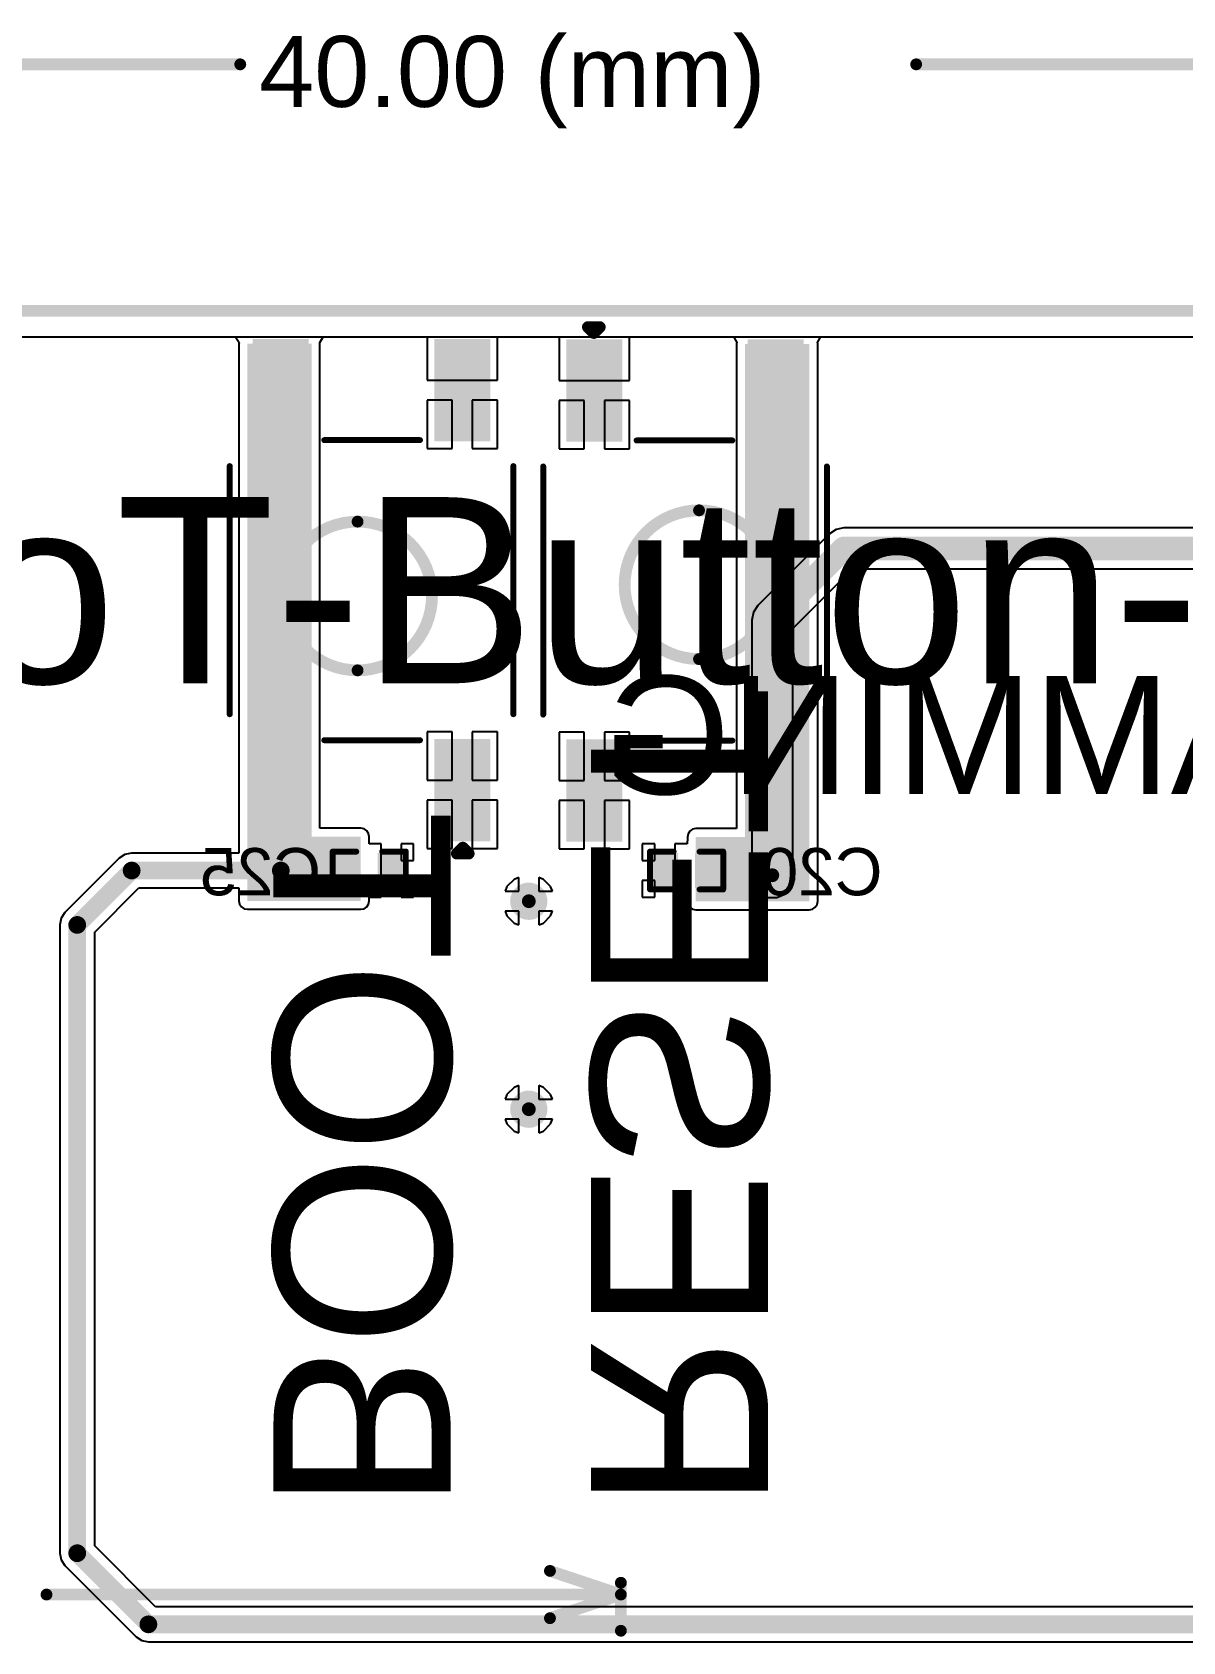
# Model space of a CAD drawing. Header units: millimetres. Extents: x -8 to 110, y -24 to 86.
# Drawn here: x 27.86 to 52.59, y 41.89 to 76.49 of the extents above; entities that cross this region are included whole.
import ezdxf

# ---------------------------------------------------------------- set-up
doc = ezdxf.new("R2010")
doc.units = ezdxf.units.MM
for name, color, linetype in [('BottomLayer', 5, 'Continuous'), ('BottomOverlay', 54, 'Continuous'), ('BottomPaste', 16, 'Continuous'), ('BottomSolder', 6, 'Continuous'), ('Mechanical1', 6, 'Continuous'), ('Mechanical2', 216, 'Continuous'), ('TopLayer', 1, 'Continuous'), ('TopOverlay', 2, 'Continuous'), ('TopSolder', 216, 'Continuous'), ('ViaHoleLayer', 16, 'Continuous')]:
    doc.layers.add(name, color=color, linetype=linetype)
doc.styles.add('Arial', font='', dxfattribs={"height": 0.2})
doc.styles.get('Arial').set_extended_font_data('Arial')

# ---------------------------------------------------------------- blocks, each defined once
blk = doc.blocks.new('K2_6639SP_C4SC_04_B_7')
at = {"layer": 'BottomLayer'}
for points in [[(-3.299998479999999, 1.44999837), (-5.29999956, 1.44999837), (-5.29999956, 2.44999891), (-3.299998479999999, 2.44999891)], [(5.300002099999999, 1.44999837), (3.300001019999999, 1.44999837), (3.300001019999999, 2.44999891), (5.300002099999999, 2.44999891)], [(-3.299998479999999, -2.45000145), (-5.29999956, -2.45000145), (-5.29999956, -1.45000091), (-3.299998479999999, -1.45000091)], [(5.300002099999999, -2.45000145), (3.300001019999999, -2.45000145), (3.300001019999999, -1.45000091), (5.300002099999999, -1.45000091)]]:
    blk.add_hatch(color=5, dxfattribs=at).paths.add_polyline_path(points)
at = {"layer": 'BottomPaste'}
for points in [[(-3.299998479999999, 1.44999837), (-5.29999956, 1.44999837), (-5.29999956, 2.44999891), (-3.299998479999999, 2.44999891)], [(5.300002099999999, 1.44999837), (3.300001019999999, 1.44999837), (3.300001019999999, 2.44999891), (5.300002099999999, 2.44999891)], [(-3.299998479999999, -2.45000145), (-5.29999956, -2.45000145), (-5.29999956, -1.45000091), (-3.299998479999999, -1.45000091)], [(5.300002099999999, -2.45000145), (3.300001019999999, -2.45000145), (3.300001019999999, -1.45000091), (5.300002099999999, -1.45000091)]]:
    blk.add_hatch(color=16, dxfattribs=at).paths.add_polyline_path(points)
at = {"layer": 'BottomSolder'}
for points in [[(-3.19839848, 1.34839837), (-5.401599559999999, 1.34839837), (-5.401599559999999, 2.55159891), (-3.19839848, 2.55159891)], [(5.4016021, 1.34839837), (3.19840102, 1.34839837), (3.19840102, 2.55159891), (5.4016021, 2.55159891)], [(-3.19839848, -2.55160145), (-5.401599559999999, -2.55160145), (-5.401599559999999, -1.34840091), (-3.19839848, -1.34840091)], [(5.4016021, -2.55160145), (3.19840102, -2.55160145), (3.19840102, -1.34840091), (5.4016021, -1.34840091)]]:
    blk.add_hatch(color=6, dxfattribs=at).paths.add_polyline_path(points)
at = {"layer": 'BottomOverlay'}
for points, const_width in [([(-2.667, 3.04799746), (2.667, 3.04799746)], 0.127), ([(-3.2258, 1.016), (-3.2258, -1.0414)], 0.127), ([(3.22580254, 1.016), (3.22580254, -1.0414)], 0.127), ([(-5.662201019999999, -1.83359806), (-5.662201019999999, -2.08759806)], 0.254), ([(-5.662201019999999, -1.83359806), (-5.53520102, -1.96059806)], 0.254), ([(-5.53520102, -1.96059806), (-5.662201019999999, -2.08759806)], 0.254), ([(-2.667, -3.048), (2.667, -3.048)], 0.127)]:
    blk.add_lwpolyline(points, dxfattribs=dict(at, const_width=const_width))
for points, const_width in [([(-2.69875, 3.04799746, 1), (-2.63525, 3.04799746, 1)], 0.0635), ([(2.63525, 3.04799746, 1), (2.69875, 3.04799746, 1)], 0.0635), ([(1.47358608, 0.30000194, 1), (-1.72358812, 0.30000194, 1)], 0.254), ([(-3.25755, 1.016, 1), (-3.19405, 1.016, 1)], 0.0635), ([(3.19405254, 1.016, 1), (3.25755254, 1.016, 1)], 0.0635), ([(-1.78708812, 0.30000194, 1), (-1.66008812, 0.30000194, 1)], 0.127), ([(1.41008608, 0.30000194, 1), (1.53708608, 0.30000194, 1)], 0.127), ([(-3.25755, -1.0414, 1), (-3.19405, -1.0414, 1)], 0.0635), ([(3.19405254, -1.0414, 1), (3.25755254, -1.0414, 1)], 0.0635), ([(-5.72570102, -1.83359806, 1), (-5.598701019999999, -1.83359806, 1)], 0.127), ([(-5.72570102, -1.83359806, 1), (-5.598701019999999, -1.83359806, 1)], 0.127), ([(-5.72570102, -2.08759806, 1), (-5.598701019999999, -2.08759806, 1)], 0.127), ([(-5.72570102, -2.08759806, 1), (-5.598701019999999, -2.08759806, 1)], 0.127), ([(-5.598701019999999, -1.96059806, 1), (-5.47170102, -1.96059806, 1)], 0.127), ([(-5.598701019999999, -1.96059806, 1), (-5.47170102, -1.96059806, 1)], 0.127), ([(-2.69875, -3.048, 1), (-2.63525, -3.048, 1)], 0.0635), ([(2.63525, -3.048, 1), (2.69875, -3.048, 1)], 0.0635)]:
    blk.add_lwpolyline(points, format="xyb", close=True, dxfattribs=dict(at, const_width=const_width))
blk = doc.blocks.new('K2_6639SP_C4SC_04_B_9')
at = {"layer": 'BottomLayer'}
for points in [[(-3.299998479999999, 1.44999837), (-5.29999956, 1.44999837), (-5.29999956, 2.44999891), (-3.299998479999999, 2.44999891)], [(5.300002099999999, 1.44999837), (3.300001019999999, 1.44999837), (3.300001019999999, 2.44999891), (5.300002099999999, 2.44999891)], [(-3.299998479999999, -2.45000145), (-5.29999956, -2.45000145), (-5.29999956, -1.45000091), (-3.299998479999999, -1.45000091)], [(5.300002099999999, -2.45000145), (3.300001019999999, -2.45000145), (3.300001019999999, -1.45000091), (5.300002099999999, -1.45000091)]]:
    blk.add_hatch(color=5, dxfattribs=at).paths.add_polyline_path(points)
at = {"layer": 'BottomPaste'}
for points in [[(-3.299998479999999, 1.44999837), (-5.29999956, 1.44999837), (-5.29999956, 2.44999891), (-3.299998479999999, 2.44999891)], [(5.300002099999999, 1.44999837), (3.300001019999999, 1.44999837), (3.300001019999999, 2.44999891), (5.300002099999999, 2.44999891)], [(-3.299998479999999, -2.45000145), (-5.29999956, -2.45000145), (-5.29999956, -1.45000091), (-3.299998479999999, -1.45000091)], [(5.300002099999999, -2.45000145), (3.300001019999999, -2.45000145), (3.300001019999999, -1.45000091), (5.300002099999999, -1.45000091)]]:
    blk.add_hatch(color=16, dxfattribs=at).paths.add_polyline_path(points)
at = {"layer": 'BottomSolder'}
for points in [[(-3.19839848, 1.34839837), (-5.401599559999999, 1.34839837), (-5.401599559999999, 2.55159891), (-3.19839848, 2.55159891)], [(5.4016021, 1.34839837), (3.19840102, 1.34839837), (3.19840102, 2.55159891), (5.4016021, 2.55159891)], [(-3.19839848, -2.55160145), (-5.401599559999999, -2.55160145), (-5.401599559999999, -1.34840091), (-3.19839848, -1.34840091)], [(5.4016021, -2.55160145), (3.19840102, -2.55160145), (3.19840102, -1.34840091), (5.4016021, -1.34840091)]]:
    blk.add_hatch(color=6, dxfattribs=at).paths.add_polyline_path(points)
at = {"layer": 'BottomOverlay'}
for points, const_width in [([(2.667, 3.04799746), (-2.667, 3.04799746)], 0.127), ([(-3.2258, -1.0414), (-3.2258, 1.016)], 0.127), ([(3.22580254, -1.0414), (3.22580254, 1.016)], 0.127), ([(-5.662201019999999, -2.08759806), (-5.662201019999999, -1.83359806)], 0.254), ([(-5.53520102, -1.96059806), (-5.662201019999999, -1.83359806)], 0.254), ([(-5.662201019999999, -2.08759806), (-5.53520102, -1.96059806)], 0.254), ([(2.667, -3.048), (-2.667, -3.048)], 0.127)]:
    blk.add_lwpolyline(points, dxfattribs=dict(at, const_width=const_width))
for points, const_width in [([(-2.69875, 3.04799746, 1), (-2.63525, 3.04799746, 1)], 0.0635), ([(2.63525, 3.04799746, 1), (2.69875, 3.04799746, 1)], 0.0635), ([(1.47358608, 0.30000194, 1), (-1.72358812, 0.30000194, 1)], 0.254), ([(-3.25755, 1.016, 1), (-3.19405, 1.016, 1)], 0.0635), ([(3.19405254, 1.016, 1), (3.25755254, 1.016, 1)], 0.0635), ([(-1.78708812, 0.30000194, 1), (-1.66008812, 0.30000194, 1)], 0.127), ([(1.41008608, 0.30000194, 1), (1.53708608, 0.30000194, 1)], 0.127), ([(-3.25755, -1.0414, 1), (-3.19405, -1.0414, 1)], 0.0635), ([(3.19405254, -1.0414, 1), (3.25755254, -1.0414, 1)], 0.0635), ([(-5.72570102, -1.83359806, 1), (-5.598701019999999, -1.83359806, 1)], 0.127), ([(-5.72570102, -1.83359806, 1), (-5.598701019999999, -1.83359806, 1)], 0.127), ([(-5.72570102, -2.08759806, 1), (-5.598701019999999, -2.08759806, 1)], 0.127), ([(-5.72570102, -2.08759806, 1), (-5.598701019999999, -2.08759806, 1)], 0.127), ([(-5.598701019999999, -1.96059806, 1), (-5.47170102, -1.96059806, 1)], 0.127), ([(-5.598701019999999, -1.96059806, 1), (-5.47170102, -1.96059806, 1)], 0.127), ([(-2.69875, -3.048, 1), (-2.63525, -3.048, 1)], 0.0635), ([(2.63525, -3.048, 1), (2.69875, -3.048, 1)], 0.0635)]:
    blk.add_lwpolyline(points, format="xyb", close=True, dxfattribs=dict(at, const_width=const_width))
blk = doc.blocks.new('C___0402_B_43')
at = {"layer": 'BottomLayer'}
for points in [[(-0.2413, 0.3175), (-0.2412999999999999, -0.3175), (-0.6985, -0.3175), (-0.6985, 0.3175)], [(0.6985, 0.3175), (0.6985, -0.3175), (0.2413, -0.3175), (0.2412999999999999, 0.3175)]]:
    blk.add_hatch(color=5, dxfattribs=at).paths.add_polyline_path(points)
at = {"layer": 'BottomPaste'}
for points in [[(-0.2413, 0.3175), (-0.2412999999999999, -0.3175), (-0.6985, -0.3175), (-0.6985, 0.3175)], [(0.6985, 0.3175), (0.6985, -0.3175), (0.2413, -0.3175), (0.2412999999999999, 0.3175)]]:
    blk.add_hatch(color=16, dxfattribs=at).paths.add_polyline_path(points)
at = {"layer": 'BottomSolder'}
for points in [[(-0.18130012, 0.37749988), (-0.18130012, -0.37749988), (-0.7584998799999999, -0.37749988), (-0.7584998799999999, 0.37749988)], [(0.7584998799999999, 0.37749988), (0.7584998799999999, -0.37749988), (0.18130012, -0.37749988), (0.18130012, 0.37749988)]]:
    blk.add_hatch(color=6, dxfattribs=at).paths.add_polyline_path(points)
at = {"layer": 'BottomOverlay', "const_width": 0.127}
for points in [[(-0.2794, 0.4064), (-0.7874, 0.4064)], [(-0.7874, 0.4064), (-0.7874, -0.4064)], [(0.7874, 0.4064), (0.2794, 0.4064)], [(0.7874, 0.4064), (0.7874, -0.4064)], [(-0.2794, -0.4064), (-0.7874, -0.4064)], [(0.7874, -0.4064), (0.2794, -0.4064)]]:
    blk.add_lwpolyline(points, dxfattribs=at)
at = {"layer": 'BottomOverlay', "const_width": 0.0635}
for points in [[(-0.8191499999999999, 0.4064, 1), (-0.7556499999999999, 0.4064, 1)], [(-0.8191499999999999, 0.4064, 1), (-0.7556499999999999, 0.4064, 1)], [(-0.31115, 0.4064, 1), (-0.24765, 0.4064, 1)], [(0.24765, 0.4064, 1), (0.31115, 0.4064, 1)], [(0.7556499999999999, 0.4064, 1), (0.8191499999999999, 0.4064, 1)], [(0.7556499999999999, 0.4064, 1), (0.8191499999999999, 0.4064, 1)], [(-0.8191499999999999, -0.4064, 1), (-0.7556499999999999, -0.4064, 1)], [(-0.8191499999999999, -0.4064, 1), (-0.7556499999999999, -0.4064, 1)], [(-0.31115, -0.4064, 1), (-0.24765, -0.4064, 1)], [(0.24765, -0.4064, 1), (0.31115, -0.4064, 1)], [(0.7556499999999999, -0.4064, 1), (0.8191499999999999, -0.4064, 1)], [(0.7556499999999999, -0.4064, 1), (0.8191499999999999, -0.4064, 1)]]:
    blk.add_lwpolyline(points, format="xyb", close=True, dxfattribs=at)
blk = doc.blocks.new('C___0402_B_44')
at = {"layer": 'BottomLayer'}
for points in [[(-0.2412999999999999, 0.3174999999999999), (-0.2413000000000001, -0.3175), (-0.6985, -0.3174999999999999), (-0.6985, 0.3175)], [(0.6985, 0.3174999999999999), (0.6985, -0.3175), (0.2412999999999999, -0.3174999999999999), (0.2413000000000001, 0.3175)]]:
    blk.add_hatch(color=5, dxfattribs=at).paths.add_polyline_path(points)
at = {"layer": 'BottomPaste'}
for points in [[(-0.2412999999999999, 0.3174999999999999), (-0.2413000000000001, -0.3175), (-0.6985, -0.3174999999999999), (-0.6985, 0.3175)], [(0.6985, 0.3174999999999999), (0.6985, -0.3175), (0.2412999999999999, -0.3174999999999999), (0.2413000000000001, 0.3175)]]:
    blk.add_hatch(color=16, dxfattribs=at).paths.add_polyline_path(points)
at = {"layer": 'BottomSolder'}
for points in [[(-0.1813001199999999, 0.3774998799999999), (-0.1813001200000001, -0.3774998800000001), (-0.7584998799999999, -0.3774998799999999), (-0.7584998799999999, 0.3774998800000001)], [(0.7584998799999999, 0.3774998799999999), (0.7584998799999999, -0.3774998800000001), (0.1813001199999999, -0.3774998799999999), (0.1813001200000001, 0.3774998800000001)]]:
    blk.add_hatch(color=6, dxfattribs=at).paths.add_polyline_path(points)
at = {"layer": 'BottomOverlay', "const_width": 0.127}
for points in [[(-0.7874, 0.4064), (-0.2794, 0.4064)], [(-0.7874, -0.4064), (-0.7874, 0.4064)], [(0.2794, 0.4064), (0.7874, 0.4064)], [(0.7874, -0.4064), (0.7874, 0.4064)], [(-0.7874, -0.4064), (-0.2794, -0.4064)], [(0.2794, -0.4064), (0.7874, -0.4064)]]:
    blk.add_lwpolyline(points, dxfattribs=at)
at = {"layer": 'BottomOverlay', "const_width": 0.0635}
for points in [[(-0.8191499999999999, 0.4064, 1), (-0.7556499999999999, 0.4064, 1)], [(-0.8191499999999999, 0.4064, 1), (-0.7556499999999999, 0.4064, 1)], [(-0.31115, 0.4064, 1), (-0.24765, 0.4064, 1)], [(0.24765, 0.4064, 1), (0.31115, 0.4064, 1)], [(0.7556499999999999, 0.4064, 1), (0.8191499999999999, 0.4064, 1)], [(0.7556499999999999, 0.4064, 1), (0.8191499999999999, 0.4064, 1)], [(-0.8191499999999999, -0.4064, 1), (-0.7556499999999999, -0.4064, 1)], [(-0.8191499999999999, -0.4064, 1), (-0.7556499999999999, -0.4064, 1)], [(-0.31115, -0.4064, 1), (-0.24765, -0.4064, 1)], [(0.24765, -0.4064, 1), (0.31115, -0.4064, 1)], [(0.7556499999999999, -0.4064, 1), (0.8191499999999999, -0.4064, 1)], [(0.7556499999999999, -0.4064, 1), (0.8191499999999999, -0.4064, 1)]]:
    blk.add_lwpolyline(points, format="xyb", close=True, dxfattribs=at)

msp = doc.modelspace()

# ---------------------------------------------------------------- hatches: boundary and pattern name
at = {"layer": 'BottomLayer'}
for points in [[(32.48361296, 69.7970029), (32.48361296, 57.81785998), (33.86275168, 57.81785998), (33.86275168, 69.7970029)], [(43.17966979999999, 69.78954291999999), (43.17966979999999, 57.81039999999999), (44.55880852, 57.81039999999999), (44.55880852, 69.78954291999999)], [(34.92155576, 59.19699869999999), (32.61782656, 59.19699869999999), (32.61782656, 57.81785998), (34.92155576, 57.81785998)], [(42.1208708, 57.81039999999999), (44.4246, 57.81039999999999), (44.4246, 59.18953872), (42.1208708, 59.18953872)]]:
    msp.add_hatch(color=5, dxfattribs=at).paths.add_polyline_path(points)
h = msp.add_hatch(color=5, dxfattribs=at)
edge = h.paths.add_edge_path()
edge.add_arc((43.7642, 58.3692), 0.2999994, 0, 360)
h = msp.add_hatch(color=5, dxfattribs=at)
edge = h.paths.add_edge_path()
edge.add_arc((38.5318, 57.81039999999999), 0.2999994, 0, 360)
h = msp.add_hatch(color=5, dxfattribs=at)
edge = h.paths.add_edge_path()
edge.add_arc((38.5318, 53.34), 0.2999994, 0, 360)
at = {"layer": 'BottomSolder'}
h = msp.add_hatch(color=6, dxfattribs=at)
edge = h.paths.add_edge_path()
edge.add_arc((43.7642, 58.3692), 0.4015993999999999, 0, 360)
h = msp.add_hatch(color=6, dxfattribs=at)
edge = h.paths.add_edge_path()
edge.add_arc((38.5318, 57.81039999999999), 0.4015993999999999, 0, 360)
h = msp.add_hatch(color=6, dxfattribs=at)
edge = h.paths.add_edge_path()
edge.add_arc((38.5318, 53.34), 0.4015993999999999, 0, 360)
at = {"layer": 'TopLayer'}
h = msp.add_hatch(color=1, dxfattribs=at)
edge = h.paths.add_edge_path()
edge.add_arc((43.7642, 58.3692), 0.2999994, 0, 360)
h = msp.add_hatch(color=1, dxfattribs=at)
edge = h.paths.add_edge_path()
edge.add_arc((38.5318, 57.81039999999999), 0.2999994, 0, 360)
h = msp.add_hatch(color=1, dxfattribs=at)
edge = h.paths.add_edge_path()
edge.add_arc((38.5318, 53.34), 0.2999994, 0, 360)
at = {"layer": 'TopSolder'}
h = msp.add_hatch(color=216, dxfattribs=at)
edge = h.paths.add_edge_path()
edge.add_arc((43.7642, 58.3692), 0.4015993999999999, 0, 360)
h = msp.add_hatch(color=216, dxfattribs=at)
edge = h.paths.add_edge_path()
edge.add_arc((38.5318, 57.81039999999999), 0.4015993999999999, 0, 360)
h = msp.add_hatch(color=216, dxfattribs=at)
edge = h.paths.add_edge_path()
edge.add_arc((38.5318, 53.34), 0.4015993999999999, 0, 360)
at = {"layer": 'ViaHoleLayer'}
h = msp.add_hatch(color=16, dxfattribs=at)
edge = h.paths.add_edge_path()
edge.add_arc((43.7642, 58.3692), 0.1499997, 0, 360)
h = msp.add_hatch(color=16, dxfattribs=at)
edge = h.paths.add_edge_path()
edge.add_arc((38.5318, 57.81039999999999), 0.1499997, 0, 360)
h = msp.add_hatch(color=16, dxfattribs=at)
edge = h.paths.add_edge_path()
edge.add_arc((38.5318, 53.34), 0.1499997, 0, 360)

# ---------------------------------------------------------------- linework, layer by layer
at = {"layer": 'BottomLayer'}
for p, q in [((20.1470133, 69.94568434), (32.21637956, 69.94568434)), ((32.21637956, 69.94568434), (32.23928274, 69.92747508)), ((32.23928274, 69.92747508), (32.30664354, 69.8186818)), ((34.03972364, 69.8186818), (34.10708444, 69.92747508)), ((34.10708444, 69.92747508), (34.12998762, 69.94568434)), ((34.12998762, 69.94568434), (36.34834995999999, 69.94568434)), ((36.34834995999999, 69.94568434), (36.34834995999999, 69.01289727999999)), ((37.85634796, 69.01289727999999), (37.85634796, 69.94568434)), ((37.85634796, 69.94568434), (39.18607352, 69.94568434)), ((39.18607352, 69.94568434), (39.18607352, 69.0054373)), ((40.69407152, 69.0054373), (40.69407152, 69.94568434)), ((40.69407152, 69.94568434), (42.91741988, 69.94568434)), ((42.91741988, 69.94568434), (42.94279194, 69.92245349999999)), ((42.94279194, 69.92245349999999), (43.00418373999999, 69.8186818)), ((44.73429711999999, 69.8186818), (44.79568892, 69.92245349999999)), ((44.79568892, 69.92245349999999), (44.82106098, 69.94568434)), ((44.82106098, 69.94568434), (59.98335984, 69.94568434)), ((32.30664354, 69.8186818), (32.30233062, 69.7970029)), ((32.30233062, 69.7970029), (32.30233062, 58.84631614)), ((34.04403656, 69.7970029), (34.03972364, 69.8186818)), ((34.04403656, 59.37828104), (34.04403656, 69.7970029)), ((43.00418373999999, 69.8186818), (42.99838746, 69.78954291999999)), ((42.99838746, 69.78954291999999), (42.99838746, 59.37082359999999)), ((44.74009339999999, 69.78954291999999), (44.73429711999999, 69.8186818)), ((44.74009339999999, 57.81039999999999), (44.74009339999999, 69.78954291999999)), ((36.34834995999999, 69.01289727999999), (37.10235403999999, 69.01289727999999)), ((37.10235403999999, 69.01289727999999), (37.85634796, 69.01289727999999)), ((39.18607352, 69.0054373), (39.94007252, 69.0054373)), ((39.94007252, 69.0054373), (40.69407152, 69.0054373)), ((36.88645404, 68.58109728), (36.34834995999999, 68.58109728)), ((36.34834995999999, 68.58109728), (36.34834995999999, 67.54300182)), ((36.88645404, 67.54300182), (36.88645404, 68.58109728)), ((37.85634796, 68.58109728), (37.31825404, 68.58109728)), ((37.31825404, 68.58109728), (37.31825404, 67.54300182)), ((37.85634796, 67.54300182), (37.85634796, 68.58109728)), ((39.72417252, 68.57363729999999), (39.18607352, 68.57363729999999)), ((39.18607352, 68.57363729999999), (39.18607352, 67.53554184)), ((39.72417252, 67.53554184), (39.72417252, 68.57363729999999)), ((40.69407152, 68.57363729999999), (40.15597252, 68.57363729999999)), ((40.15597252, 68.57363729999999), (40.15597252, 67.53554184)), ((40.69407152, 67.53554184), (40.69407152, 68.57363729999999)), ((36.34834995999999, 67.54300182), (36.88645404, 67.54300182)), ((37.31825404, 67.54300182), (37.85634796, 67.54300182)), ((39.18607352, 67.53554184), (39.72417252, 67.53554184)), ((40.15597252, 67.53554184), (40.69407152, 67.53554184)), ((36.88644642, 61.45100231999999), (36.34834995999999, 61.45100231999999)), ((36.34834995999999, 61.45100231999999), (36.34834995999999, 60.41290432)), ((36.88644642, 60.41290432), (36.88644642, 61.45100231999999)), ((37.85634796, 61.45100231999999), (37.31824641999999, 61.45100231999999)), ((37.31824641999999, 61.45100231999999), (37.31824641999999, 60.41290432)), ((37.85634796, 60.41290432), (37.85634796, 61.45100231999999)), ((39.72418014, 61.44354234), (39.18607352, 61.44354234)), ((39.18607352, 61.44354234), (39.18607352, 60.40544434)), ((39.72418014, 60.40544434), (39.72418014, 61.44354234)), ((40.69407152, 61.44354234), (40.15598014, 61.44354234)), ((40.15598014, 61.44354234), (40.15598014, 60.40544434)), ((40.69407152, 60.40544434), (40.69407152, 61.44354234)), ((36.34834995999999, 60.41290432), (36.88644642, 60.41290432)), ((37.31824641999999, 60.41290432), (37.85634796, 60.41290432)), ((39.18607352, 60.40544434), (39.72418014, 60.40544434)), ((40.15598014, 60.40544434), (40.69407152, 60.40544434)), ((36.88644642, 59.98110432), (36.34834995999999, 59.98110432)), ((36.34834995999999, 59.98110432), (36.34834995999999, 58.94300124)), ((36.88644642, 58.94300124), (36.88644642, 59.98110432)), ((37.85634796, 59.98110432), (37.31824641999999, 59.98110432)), ((37.31824641999999, 59.98110432), (37.31824641999999, 58.94300124)), ((37.85634796, 58.94300124), (37.85634796, 59.98110432)), ((39.72418014, 59.97364433999999), (39.18607352, 59.97364433999999)), ((39.18607352, 59.97364433999999), (39.18607352, 58.93554126)), ((39.72418014, 58.93554126), (39.72418014, 59.97364433999999)), ((40.69407152, 59.97364433999999), (40.15598014, 59.97364433999999)), ((40.15598014, 59.97364433999999), (40.15598014, 58.93554126)), ((40.69407152, 58.93554126), (40.69407152, 59.97364433999999)), ((34.92155576, 59.37828104), (34.04403656, 59.37828104)), ((34.99092824, 59.36448122), (34.92155576, 59.37828104)), ((35.04974194, 59.32518487999999), (34.99092824, 59.36448122)), ((35.08903828, 59.26637117999999), (35.04974194, 59.32518487999999)), ((35.1028381, 59.19699869999999), (35.08903828, 59.26637117999999)), ((35.1028381, 59.0423), (35.1028381, 59.19699869999999)), ((41.93958846, 59.16756518), (41.93539746, 59.04230253999999)), ((41.95338828, 59.25891374), (41.93958846, 59.18954126)), ((41.93958846, 59.18954126), (41.93958846, 59.16756518)), ((41.99268462, 59.31772743999999), (41.95338828, 59.25891374)), ((42.05149832, 59.35702378), (41.99268462, 59.31772743999999)), ((42.1208708, 59.37082359999999), (42.05149832, 59.35702378)), ((42.99838746, 59.37082359999999), (42.1208708, 59.37082359999999)), ((29.9974, 58.84631614), (29.85369442, 58.81773098)), ((32.30233062, 58.84631614), (29.9974, 58.84631614)), ((35.35679999999999, 59.0423), (35.1028381, 59.0423)), ((35.35679999999999, 58.4708), (35.35679999999999, 59.0423)), ((36.0553, 59.0423), (35.7886, 59.0423)), ((35.7886, 59.0423), (35.7886, 58.6867)), ((36.0553, 58.6867), (36.0553, 59.0423)), ((36.34834995999999, 58.94300124), (36.88644642, 58.94300124)), ((37.31824641999999, 58.94300124), (37.85634796, 58.94300124)), ((39.18607352, 58.93554126), (39.72418014, 58.93554126)), ((40.15598014, 58.93554126), (40.69407152, 58.93554126)), ((41.23689746, 59.0423), (40.9702, 59.0423)), ((40.9702, 59.0423), (40.9702, 58.68669746)), ((41.23689746, 58.68669746), (41.23689746, 59.0423)), ((41.81258592, 59.0423), (41.66869746, 59.0423)), ((41.66869746, 59.0423), (41.66869746, 58.47079746)), ((41.93539746, 59.04230253999999), (41.81258592, 59.0423)), ((29.7318684, 58.73632906), (28.56221872, 57.56667684)), ((29.85369442, 58.81773098), (29.7318684, 58.73632906)), ((35.7886, 58.6867), (36.0553, 58.6867)), ((40.9702, 58.68669746), (41.23689746, 58.68669746)), ((35.35679999999999, 57.8993), (35.35679999999999, 58.4708)), ((36.0553, 58.25489999999999), (35.7886, 58.25489999999999)), ((35.7886, 58.25489999999999), (35.7886, 57.8993)), ((36.0553, 57.8993), (36.0553, 58.25489999999999)), ((38.21798554, 58.2800587), (38.06214129999999, 58.12421445999999)), ((38.3159, 58.32061742), (38.21798554, 58.2800587)), ((38.3159, 58.0263), (38.3159, 58.32061742)), ((38.84561446, 58.2800587), (38.7477, 58.32061742)), ((38.7477, 58.32061742), (38.7477, 58.0263)), ((39.0014587, 58.12421445999999), (38.84561446, 58.2800587)), ((41.23689746, 58.25489746), (40.9702, 58.25489746)), ((40.9702, 58.25489746), (40.9702, 57.8993)), ((41.23689746, 57.8993), (41.23689746, 58.25489746)), ((41.66869746, 58.47079746), (41.66869746, 57.8993)), ((29.20326392, 57.14560579999999), (30.15294452, 58.09528386)), ((30.15294452, 58.09528386), (32.30233062, 58.09528386)), ((32.30233062, 58.09528386), (32.30233062, 57.81785743999999)), ((32.30233062, 57.81785743999999), (32.31613043999999, 57.74848495999999)), ((35.08903828, 57.74848495999999), (35.1028381, 57.81785743999999)), ((35.1028381, 57.81785743999999), (35.1028381, 57.8993)), ((35.1028381, 57.8993), (35.35679999999999, 57.8993)), ((35.7886, 57.8993), (36.0553, 57.8993)), ((38.06214129999999, 58.12421445999999), (38.02158258, 58.0263)), ((38.02158258, 58.0263), (38.3159, 58.0263)), ((38.7477, 58.0263), (39.04201742, 58.0263)), ((39.04201742, 58.0263), (39.0014587, 58.12421445999999)), ((40.9702, 57.8993), (41.23689746, 57.8993)), ((41.66869746, 57.8993), (41.86144281999999, 57.89929745999999)), ((41.86144281999999, 57.89929745999999), (41.93958592, 57.81039999999999)), ((41.93958592, 57.81039999999999), (41.9462712, 57.77680088)), ((44.72629358, 57.74102752), (44.74009339999999, 57.81039999999999)), ((28.4808168, 57.44485081999999), (28.45223164, 57.30114778)), ((28.56221872, 57.56667684), (28.4808168, 57.44485081999999)), ((32.31613043999999, 57.74848495999999), (32.35542678, 57.68967126)), ((32.35542678, 57.68967126), (32.41424048, 57.65037492)), ((32.41424048, 57.65037492), (32.48361296, 57.63657509999999)), ((32.48361296, 57.63657509999999), (34.92155576, 57.63657509999999)), ((34.92155576, 57.63657509999999), (34.99092824, 57.65037492)), ((34.99092824, 57.65037492), (35.04974194, 57.68967126)), ((35.04974194, 57.68967126), (35.08903828, 57.74848495999999)), ((38.3159, 57.5945), (38.02158258, 57.5945)), ((38.02158258, 57.5945), (38.06214129999999, 57.49658554)), ((38.06214129999999, 57.49658554), (38.21798554, 57.34074129999999)), ((38.3159, 57.30018258), (38.3159, 57.5945)), ((39.04201742, 57.5945), (38.7477, 57.5945)), ((38.7477, 57.5945), (38.7477, 57.30018258)), ((38.84561446, 57.34074129999999), (39.0014587, 57.49658554)), ((39.0014587, 57.49658554), (39.04201742, 57.5945)), ((41.9462712, 57.77680088), (41.95338828, 57.74102752)), ((41.95338828, 57.74102752), (41.99268462, 57.68221381999999)), ((41.99268462, 57.68221381999999), (42.05149832, 57.64291748)), ((42.05149832, 57.64291748), (42.1208708, 57.62911765999999)), ((42.1208708, 57.62911765999999), (44.55881106, 57.62911765999999)), ((44.55881106, 57.62911765999999), (44.62818354, 57.64291748)), ((44.62818354, 57.64291748), (44.68699724, 57.68221381999999)), ((44.68699724, 57.68221381999999), (44.72629358, 57.74102752)), ((28.45223164, 57.30114778), (28.45223164, 43.79600334)), ((29.20326392, 43.95154532), (29.20326392, 57.14560579999999)), ((38.21798554, 57.34074129999999), (38.3159, 57.30018258)), ((38.7477, 57.30018258), (38.84561446, 57.34074129999999)), ((38.06214129999999, 53.65381446), (38.02158258, 53.55589999999999)), ((38.21798554, 53.8096587), (38.06214129999999, 53.65381446)), ((38.3159, 53.85021741999999), (38.21798554, 53.8096587)), ((38.3159, 53.55589999999999), (38.3159, 53.85021741999999)), ((38.84561446, 53.8096587), (38.7477, 53.85021741999999)), ((38.7477, 53.85021741999999), (38.7477, 53.55589999999999)), ((39.0014587, 53.65381446), (38.84561446, 53.8096587)), ((39.04201742, 53.55589999999999), (39.0014587, 53.65381446)), ((38.02158258, 53.55589999999999), (38.3159, 53.55589999999999)), ((38.7477, 53.55589999999999), (39.04201742, 53.55589999999999)), ((38.3159, 53.12409999999999), (38.02158258, 53.12409999999999)), ((38.02158258, 53.12409999999999), (38.06214129999999, 53.02618554)), ((38.06214129999999, 53.02618554), (38.21798554, 52.8703413)), ((38.3159, 52.82978257999999), (38.3159, 53.12409999999999)), ((39.04201742, 53.12409999999999), (38.7477, 53.12409999999999)), ((38.7477, 53.12409999999999), (38.7477, 52.82978257999999)), ((38.84561446, 52.8703413), (39.0014587, 53.02618554)), ((39.0014587, 53.02618554), (39.04201742, 53.12409999999999)), ((38.21798554, 52.8703413), (38.3159, 52.82978257999999)), ((38.7477, 52.82978257999999), (38.84561446, 52.8703413)), ((30.51229356, 42.64251568), (29.20326392, 43.95154532)), ((28.45223164, 43.79600334), (28.4808168, 43.6523003)), ((28.4808168, 43.6523003), (28.56221872, 43.53047428)), ((28.56221872, 43.53047428), (30.09122252, 42.00147047999999)), ((56.53844166, 42.64251568), (30.51229356, 42.64251568)), ((30.09122252, 42.00147047999999), (30.21304854, 41.92006856)), ((30.21304854, 41.92006856), (30.35675158, 41.8914834)), ((30.35675158, 41.8914834), (64.07024777999999, 41.8914834))]:
    msp.add_line(p, q, dxfattribs=at)
for points, const_width in [([(28.82774778, 57.30114778), (29.9974, 58.4708)], 0.3809999999999999), ([(29.9974, 58.4708), (33.20234914, 58.4708)], 0.3809999999999999), ([(42.3926, 58.3946), (42.39347375999999, 58.39372623999999)], 0.508), ([(28.82774778, 43.79600334), (28.82774778, 57.30114778)], 0.3809999999999999), ([(28.82774778, 43.79600334), (30.35675158, 42.26699953999999)], 0.3809999999999999), ([(30.35675158, 42.26699953999999), (57.61095158, 42.26699953999999)], 0.3809999999999999)]:
    msp.add_lwpolyline(points, dxfattribs=dict(at, const_width=const_width))
for points, const_width in [([(29.90215, 58.4708, 1), (30.09265, 58.4708, 1)], 0.1905), ([(29.90215, 58.4708, 1), (30.09265, 58.4708, 1)], 0.1905), ([(33.10709914, 58.4708, 1), (33.29759914, 58.4708, 1)], 0.1905), ([(42.2656, 58.3946, 1), (42.5196, 58.3946, 1)], 0.254), ([(42.26647376, 58.39372623999999, 1), (42.52047376, 58.39372623999999, 1)], 0.254), ([(28.73249778, 57.30114778, 1), (28.92299778, 57.30114778, 1)], 0.1905), ([(28.73249778, 57.30114778, 1), (28.92299778, 57.30114778, 1)], 0.1905), ([(28.73249778, 43.79600334, 1), (28.92299778, 43.79600334, 1)], 0.1905), ([(28.73249778, 43.79600334, 1), (28.92299778, 43.79600334, 1)], 0.1905), ([(30.26150158, 42.26699953999999, 1), (30.45200158, 42.26699953999999, 1)], 0.1905), ([(30.26150158, 42.26699953999999, 1), (30.45200158, 42.26699953999999, 1)], 0.1905)]:
    msp.add_lwpolyline(points, format="xyb", close=True, dxfattribs=dict(at, const_width=const_width))
at = {"layer": 'BottomOverlay', "const_width": 0.254}
for points in [[(38.9865489, 43.41500079999999), (40.5105489, 42.9070008)], [(40.5105489, 42.12904451999999), (40.5105489, 43.1610008)], [(28.16734778, 42.9070008), (40.5105489, 42.9070008)], [(38.9865489, 42.3990008), (40.5105489, 42.9070008)]]:
    msp.add_lwpolyline(points, dxfattribs=at)
at = {"layer": 'BottomOverlay', "const_width": 0.127}
for points in [[(38.9230489, 43.41500079999999, 1), (39.05004889999999, 43.41500079999999, 1)], [(40.4470489, 43.1610008, 1), (40.57404889999999, 43.1610008, 1)], [(28.10384778, 42.9070008, 1), (28.23084778, 42.9070008, 1)], [(40.4470489, 42.9070008, 1), (40.57404889999999, 42.9070008, 1)], [(40.4470489, 42.9070008, 1), (40.57404889999999, 42.9070008, 1)], [(40.4470489, 42.9070008, 1), (40.57404889999999, 42.9070008, 1)], [(38.9230489, 42.3990008, 1), (39.05004889999999, 42.3990008, 1)], [(40.4470489, 42.12904451999999, 1), (40.57404889999999, 42.12904451999999, 1)]]:
    msp.add_lwpolyline(points, format="xyb", close=True, dxfattribs=at)
at = {"layer": 'Mechanical1', "const_width": 0.254}
for points in [[(20.00000064, 75.80000079999999), (32.33141616, 75.80000079999999)], [(46.85577878, 75.80000079999999), (59.99999684, 75.80000079999999)]]:
    msp.add_lwpolyline(points, dxfattribs=at)
at = {"layer": 'Mechanical1', "const_width": 0.127}
for points in [[(32.26791616, 75.80000079999999, 1), (32.39491616, 75.80000079999999, 1)], [(46.79227878, 75.80000079999999, 1), (46.91927878, 75.80000079999999, 1)]]:
    msp.add_lwpolyline(points, format="xyb", close=True, dxfattribs=at)
at = {"layer": 'Mechanical2', "const_width": 0.254}
msp.add_lwpolyline([(19.9999981, 70.49996822), (59.99999938, 70.49996822)], dxfattribs=at)
at = {"layer": 'TopLayer'}
for p, q in [((20.08632254, 69.94568434), (59.98335984, 69.94568434)), ((45.13362068, 65.80024685999999), (44.9907914, 65.70481144)), ((45.30210142, 65.83375962), (45.13362068, 65.80024685999999)), ((54.17657693999999, 65.83375962), (45.30210142, 65.83375962)), ((44.9907914, 65.70481144), (43.45288998, 64.16691002)), ((44.2044582, 63.67323816), (45.48446326, 64.95324322)), ((45.48446326, 64.95324322), (54.17657693999999, 64.95324322)), ((43.35745455999999, 64.02408074), (43.3239418, 63.85559999999999)), ((43.45288998, 64.16691002), (43.35745455999999, 64.02408074)), ((43.3239418, 63.85559999999999), (43.3239418, 58.55487146)), ((44.2044582, 58.55487146), (44.2044582, 63.67323816)), ((43.3239418, 58.55487146), (43.28640059999999, 58.46423918)), ((44.2419994, 58.46423918), (44.2044582, 58.55487146)), ((38.21798554, 58.2800587), (38.06214129999999, 58.12421445999999)), ((38.3159, 58.32061742), (38.21798554, 58.2800587)), ((38.3159, 58.0263), (38.3159, 58.32061742)), ((38.84561446, 58.2800587), (38.7477, 58.32061742)), ((38.7477, 58.32061742), (38.7477, 58.0263)), ((39.0014587, 58.12421445999999), (38.84561446, 58.2800587)), ((43.28640059999999, 58.46423918), (43.28640059999999, 58.27416082)), ((43.28640059999999, 58.27416082), (43.35914112, 58.09854776)), ((44.16925887999999, 58.09854776), (44.2419994, 58.27416082)), ((44.2419994, 58.27416082), (44.2419994, 58.46423918)), ((38.06214129999999, 58.12421445999999), (38.02158258, 58.0263)), ((38.02158258, 58.0263), (38.3159, 58.0263)), ((38.7477, 58.0263), (39.04201742, 58.0263)), ((39.04201742, 58.0263), (39.0014587, 58.12421445999999)), ((43.35914112, 58.09854776), (43.49354776, 57.96414112)), ((43.49354776, 57.96414112), (43.66916081999999, 57.8914006)), ((43.66916081999999, 57.8914006), (43.85923918, 57.8914006)), ((43.85923918, 57.8914006), (44.03485224, 57.96414112)), ((44.03485224, 57.96414112), (44.16925887999999, 58.09854776)), ((38.3159, 57.5945), (38.02158258, 57.5945)), ((38.02158258, 57.5945), (38.06214129999999, 57.49658554)), ((38.06214129999999, 57.49658554), (38.21798554, 57.34074129999999)), ((38.3159, 57.30018258), (38.3159, 57.5945)), ((39.04201742, 57.5945), (38.7477, 57.5945)), ((38.7477, 57.5945), (38.7477, 57.30018258)), ((38.84561446, 57.34074129999999), (39.0014587, 57.49658554)), ((39.0014587, 57.49658554), (39.04201742, 57.5945)), ((38.21798554, 57.34074129999999), (38.3159, 57.30018258)), ((38.7477, 57.30018258), (38.84561446, 57.34074129999999)), ((38.06214129999999, 53.65381446), (38.02158258, 53.55589999999999)), ((38.21798554, 53.8096587), (38.06214129999999, 53.65381446)), ((38.3159, 53.85021741999999), (38.21798554, 53.8096587)), ((38.3159, 53.55589999999999), (38.3159, 53.85021741999999)), ((38.84561446, 53.8096587), (38.7477, 53.85021741999999)), ((38.7477, 53.85021741999999), (38.7477, 53.55589999999999)), ((39.0014587, 53.65381446), (38.84561446, 53.8096587)), ((39.04201742, 53.55589999999999), (39.0014587, 53.65381446)), ((38.02158258, 53.55589999999999), (38.3159, 53.55589999999999)), ((38.7477, 53.55589999999999), (39.04201742, 53.55589999999999)), ((38.3159, 53.12409999999999), (38.02158258, 53.12409999999999)), ((38.02158258, 53.12409999999999), (38.06214129999999, 53.02618554)), ((38.06214129999999, 53.02618554), (38.21798554, 52.8703413)), ((38.3159, 52.82978257999999), (38.3159, 53.12409999999999)), ((39.04201742, 53.12409999999999), (38.7477, 53.12409999999999)), ((38.7477, 53.12409999999999), (38.7477, 52.82978257999999)), ((38.84561446, 52.8703413), (39.0014587, 53.02618554)), ((39.0014587, 53.02618554), (39.04201742, 53.12409999999999)), ((38.21798554, 52.8703413), (38.3159, 52.82978257999999)), ((38.7477, 52.82978257999999), (38.84561446, 52.8703413))]:
    msp.add_line(p, q, dxfattribs=at)
at = {"layer": 'TopLayer', "const_width": 0.508}
for points in [[(43.7642, 63.85559999999999), (45.30210142, 65.39350141999999)], [(45.30210142, 65.39350141999999), (54.36224839999999, 65.39350141999999)], [(43.7642, 58.3692), (43.7642, 63.85559999999999)]]:
    msp.add_lwpolyline(points, dxfattribs=at)
at = {"layer": 'TopLayer', "const_width": 0.254}
for points in [[(45.17510142, 65.39350141999999, 1), (45.42910142, 65.39350141999999, 1)], [(45.17510142, 65.39350141999999, 1), (45.42910142, 65.39350141999999, 1)], [(43.6372, 63.85559999999999, 1), (43.8912, 63.85559999999999, 1)], [(43.6372, 63.85559999999999, 1), (43.8912, 63.85559999999999, 1)], [(43.6372, 58.3692, 1), (43.8912, 58.3692, 1)]]:
    msp.add_lwpolyline(points, format="xyb", close=True, dxfattribs=at)

# ---------------------------------------------------------------- block references
for name, p, rotation in [('K2_6639SP_C4SC_04_B_9', (41.89007369999999, 64.48954336), 270), ('K2_6639SP_C4SC_04_B_7', (35.15234778, 64.4970008), 90), ('C___0402_B_43', (35.10279999999999, 58.4708), 180)]:
    msp.add_blockref(name, p, dxfattribs=dict(rotation=rotation))
msp.add_blockref('C___0402_B_44', (41.9227, 58.4708))

# ---------------------------------------------------------------- texts
at = {"layer": 'BottomOverlay', "style": 'Arial', "text_generation_flag": 2}
for s, height, p in [('PROGRAMMING', 2.54, (67.70356538, 60.1126179)), ('C25', 1.016, (34.06942894, 57.9375651)), ('C20', 1.016, (46.13442894, 57.9375651))]:
    msp.add_text(s, height=height, dxfattribs=at).set_placement(p)
for s, p in [('RESET', (39.8650079, 44.70400762)), ('BOOT', (33.04510536, 44.69100536))]:
    msp.add_text(s, height=3.81, rotation=270, dxfattribs=at).set_placement(p)
at = {"layer": 'Mechanical1', "style": 'Arial'}
msp.add_text('40.00 (mm)', height=1.524, dxfattribs=at).set_placement((32.73781616, 74.88584718))
at = {"layer": 'TopOverlay', "style": 'Arial'}
msp.add_text('IoT-Button-v1.2', height=3.99999962, dxfattribs=at).set_placement((24.99999826, 62.49653744))

doc.saveas('drawing.dxf')
